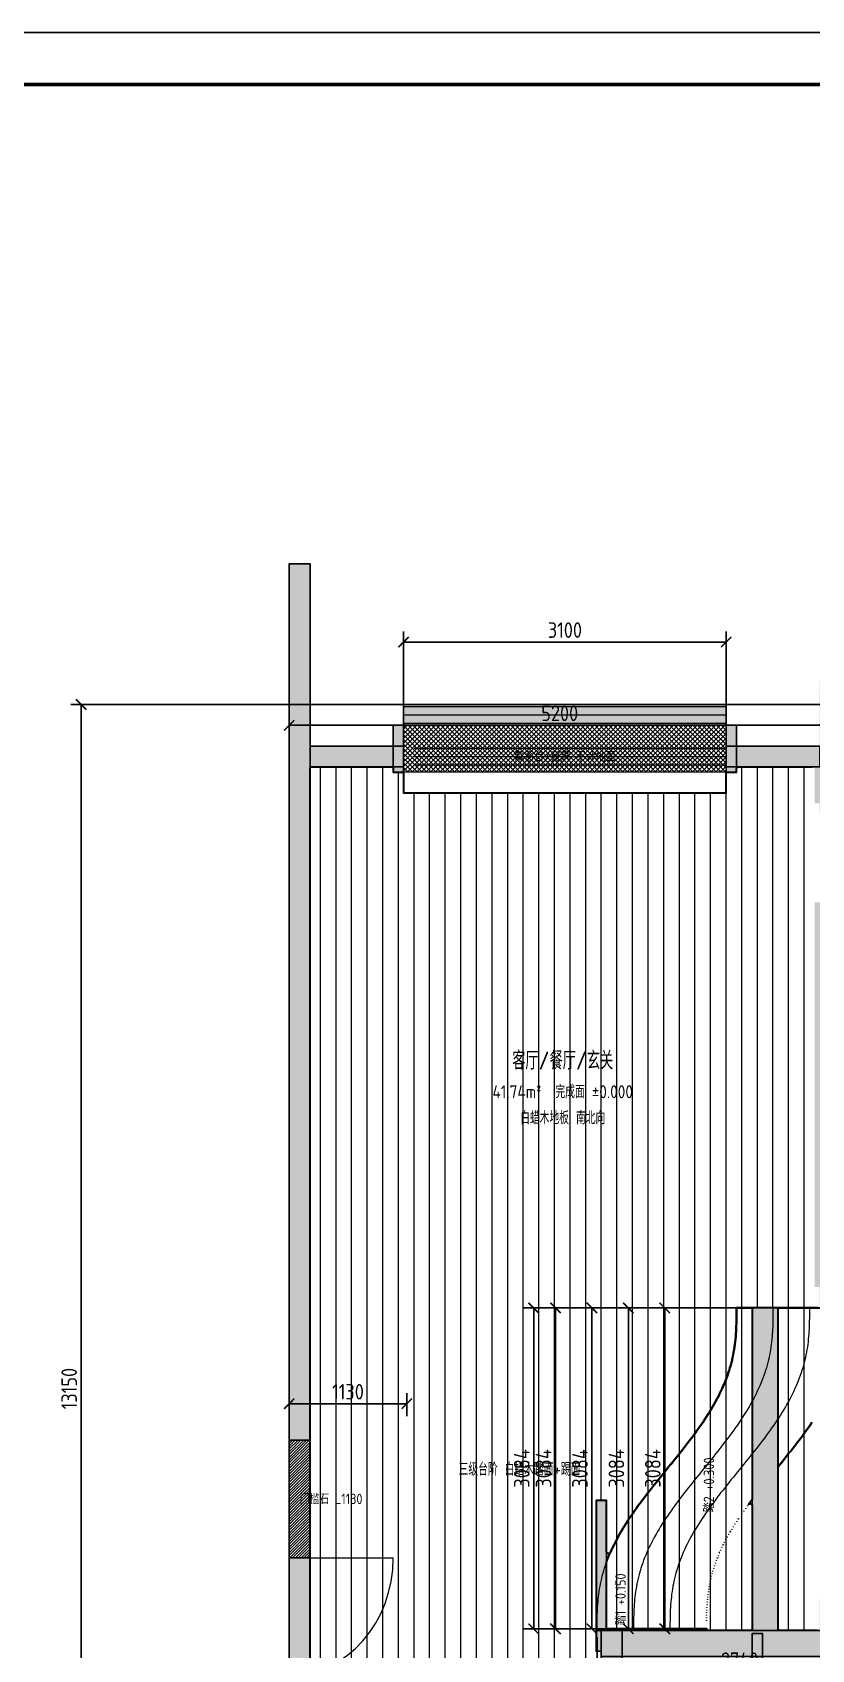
# Model space of a CAD drawing. Header units: millimetres. Extents: x -8644 to 33406, y -9640 to 20060.
# Drawn here: x 231 to 7722, y 4516 to 20060 of the extents above; entities that cross this region are included whole.
import ezdxf
from ezdxf.enums import TextEntityAlignment as Align

# ---------------------------------------------------------------- set-up
doc = ezdxf.new("R2010")
doc.units = ezdxf.units.MM
for name, color, linetype, lineweight in [('A-DESIGN', 8, 'Continuous', 25), ('A-DIMS', 3, 'Continuous', 13), ('A-DOOR', 8, 'Continuous', 18), ('A-FLOR-BAY', 8, 'Continuous', 13), ('A-FLOR-LEVL', 7, 'Continuous', 18), ('A-FLOR-THRS', 1, 'Continuous', 25), ('A-FLOR-WOOD', 30, 'Continuous', 13), ('A-FLOR-ZONE', 7, 'Continuous', 30), ('A-REVIEW', 8, 'Continuous', 25), ('A-STAIR', 8, 'Continuous', 18), ('A-WALL', 8, 'Continuous', 25), ('A-WALL-FILL', 253, 'Continuous', 25), ('A-WINDOW', 8, 'Continuous', 18)]:
    doc.layers.add(name, color=color, linetype=linetype, lineweight=lineweight)
doc.layers.add('A-FRAME', color=7, linetype='Continuous')
doc.styles.get("Standard").update_dxf_attribs({"font": 'gbenor.shx', "bigfont": 'gbcbig.shx'})
doc.dimstyles.new('CD50', dxfattribs={"dimtxt": 150, "dimasz": 100, "dimexe": 100, "dimexo": 80, "dimgap": 40, "dimtad": 1, "dimdec": 0, "dimtxsty": 'Standard', "dimblk": 'ARCHTICK', "dimcen": 2.5, "dimclrd": 3, "dimclre": 3, "dimclrt": 3, "dimazin": 3, "dimtfac": 1, "dimtmove": 0, "dimatfit": 3})

# ---------------------------------------------------------------- blocks, each defined once
blk = doc.blocks.new('SYM-DOOR-LEAF')
at = {"layer": 'A-DOOR'}
blk.add_line((0, 0), (0, 1000), dxfattribs=at)
blk.add_arc((0, 0), 1000, 0, 90, dxfattribs=at)
blk.add_attdef('SRC_ID', (0, -200), '', height=150)
blk = doc.blocks.new('SYM-WIN-SPAN')
at = {"layer": 'A-WINDOW'}
for p, q in [((0, 80), (1000, 80)), ((0, 0), (1000, 0)), ((0, -80), (1000, -80))]:
    blk.add_line(p, q, dxfattribs=at)
blk.add_attdef('SRC_ID', (0, -300), '', height=150)
blk = doc.blocks.new('_ARCHTICK')
at = {"color": 0, "linetype": 'BYBLOCK', "const_width": 0.15}
blk.add_lwpolyline([(-0.5, -0.5), (0.5, 0.5)], dxfattribs=at)

msp = doc.modelspace()

# ---------------------------------------------------------------- hatches: boundary and pattern name
at = {"layer": 'A-FLOR-BAY'}
h = msp.add_hatch(dxfattribs=at)
h.set_pattern_fill('ANSI37', color=256, scale=10)
h.paths.add_polyline_path([(6899.9, 13000.2), (6899.9, 13000.2), (6899.9, 13200.2), (6899.9, 13200.2), (6899.9, 13200.2), (6899.9, 13200.3), (6900, 13200.4), (6900, 13200.5), (6900, 13200.6), (6900, 13399), (6900, 13399.1), (6900, 13399.2), (6900, 13399.3), (6899.9, 13399.4), (6899.9, 13399.5), (6899.8, 13399.6), (6899.8, 13399.6), (6899.7, 13399.7), (6899.6, 13399.8), (6899.6, 13399.8), (6899.5, 13399.9), (6899.4, 13399.9), (6899.3, 13400), (6899.2, 13400), (6899.1, 13400), (6899, 13400), (3801, 13400), (3800.9, 13400), (3800.8, 13400), (3800.7, 13400), (3800.6, 13399.9), (3800.5, 13399.9), (3800.4, 13399.8), (3800.4, 13399.8), (3800.3, 13399.7), (3800.2, 13399.6), (3800.2, 13399.6), (3800.1, 13399.5), (3800.1, 13399.4), (3800, 13399.3), (3800, 13399.2), (3800, 13399.1), (3800, 13399), (3800, 12951), (3800, 12950.9), (3800, 12950.8), (3800, 12950.7), (3800.1, 12950.6), (3800.1, 12950.5), (3800.2, 12950.4), (3800.2, 12950.4), (3800.3, 12950.3), (3800.4, 12950.2), (3800.4, 12950.2), (3800.5, 12950.1), (3800.6, 12950.1), (3800.7, 12950), (3800.8, 12950), (3800.9, 12950), (3801, 12950), (6899, 12950), (6899.1, 12950), (6899.2, 12950), (6899.3, 12950), (6899.4, 12950.1), (6899.5, 12950.1), (6899.6, 12950.2), (6899.6, 12950.2), (6899.7, 12950.3), (6899.8, 12950.4), (6899.8, 12950.4), (6899.9, 12950.5), (6899.9, 12950.6), (6900, 12950.7), (6900, 12950.8), (6900, 12950.9), (6900, 12951), (6900, 12999.8), (6900, 12999.9), (6900, 13000), (6899.9, 13000.1), (6899.9, 13000.2)])
at = {"layer": 'A-FLOR-THRS'}
h = msp.add_hatch(dxfattribs=at)
h.set_pattern_fill('ANSI31', color=256, scale=6)
h.paths.add_polyline_path([(2900, 5400), (2900, 6530), (2700, 6530), (2700, 5400)])
at = {"layer": 'A-WALL-FILL'}
h = msp.add_hatch(color=256, dxfattribs=at)
h.dxf.hatch_style = 1
h.paths.add_polyline_path([(2700, 6531), (2700, 6649), (2700, 10941), (2700, 13200.2), (2699.9, 13200.2), (2699.9, 13920.2), (2699.9, 14953.2), (2782, 14953.2), (2899.9, 14953.2), (2899.9, 14233.2), (2899.9, 13600), (2900, 13600), (2900, 13200.2), (3269.5, 13200.2), (3700, 13200.2), (3700, 13400), (3800, 13400), (3800, 12950), (3700, 12950), (3700, 13000.2), (3430.3, 13000.2), (2900, 13000.2), (2900, 10941), (2900, 6649), (2900, 6531), (2900, 6530), (2700, 6530)])
h = msp.add_hatch(color=256, dxfattribs=at)
h.dxf.hatch_style = 1
h.paths.add_polyline_path([(6900, 13400), (7000, 13400), (7000, 13200.2), (7269.5, 13200.2), (7799.9, 13200.2), (7799.9, 13118.1), (7799.9, 13002), (7800, 13002), (7800, 13400.2), (7799.9, 13400.2), (7799.9, 13820.2), (7879.9, 13820.2), (7879.9, 13900.2), (13019.9, 13900.2), (13019.9, 13820.2), (13099.9, 13820.2), (13099.9, 13600), (13100, 13600), (13100, 11801), (13100, 11800.2), (13264.2, 11800.2), (13499.9, 11800.2), (13499.9, 11700.2), (13541, 11700.2), (13599.9, 11700.2), (13599.9, 11346.6), (13599.9, 11183.3), (13599.9, 11105), (13599.3, 11105), (13595, 11105), (13595, 11104.4), (13595, 11100.2), (13595, 10977.1), (13595, 10900.2), (13347.4, 10900.2), (13100, 10900.2), (13100, 10900), (13700, 10900), (13700, 10700), (13100, 10700), (13100, 7451), (13100, 7450), (12900, 7450), (12900, 7451), (12900, 7800), (10901, 7800), (9949, 7800), (9900, 7800), (9900, 7700), (9700, 7700), (9700, 8000.2), (9700, 8250), (9699.9, 8250), (9699.9, 9243.1), (9699.9, 10700), (8000.1, 10700), (8000.1, 8000.1), (8000, 8000), (8799, 8000), (8800, 8000), (8800, 7800), (8799, 7800), (7900, 7800), (7800, 7800), (7800, 7999.9), (7790, 7999.9), (7749.9, 7999.9), (7749.9, 10898), (7749.9, 11100.1), (7749.9, 11700), (7800, 11700), (7900, 11700), (8000.1, 11700), (8000.1, 11100.2), (8601.4, 11100.2), (9699.9, 11100.2), (9699.9, 11029.4), (9699.9, 10900.2), (9785.6, 10900.2), (9899.9, 10900.2), (9899.9, 10900), (9900, 10900), (12900, 10900), (12900, 10999), (12900, 11100.2), (12899.9, 11100.2), (12899.9, 13400.2), (8199.9, 13400.2), (8199.9, 13235.9), (8199.9, 13000.2), (8035.6, 13000.2), (7999.8, 13000.2), (8000.1, 12999.9), (8000.1, 12649.9), (7900, 12649.9), (7900, 12551), (7900, 12550), (7800, 12550), (7800, 12551), (7800, 12649.9), (7790, 12649.9), (7749.9, 12649.9), (7749.9, 12999.9), (7790, 12999.9), (7790, 13000.2), (7430.3, 13000.2), (7000, 13000.2), (7000, 12950), (6900, 12950), (6900, 13000.2), (6899.9, 13000.2), (6899.9, 13082.3), (6899.9, 13200.2), (6900, 13200.2)])
h.paths.add_polyline_path([(9699.9, 10900.2), (9098.4, 10900.2), (8000.1, 10900.2), (8000.1, 10900), (9699.9, 10900)])
h.paths.add_polyline_path([(9900, 8000), (9949, 8000), (10901, 8000), (12900, 8000), (12900, 10700), (9900, 10700)])
h = msp.add_hatch(color=256, dxfattribs=at)
h.dxf.hatch_style = 1
h.paths.add_polyline_path([(3800, 13400), (3800, 13600), (6900, 13600), (6900, 13400)])
h = msp.add_hatch(color=256, dxfattribs=at)
h.dxf.hatch_style = 1
h.paths.add_polyline_path([(5499.9, 450), (2801, 450), (1500, 450), (1399, 450), (1300, 450), (1300, 650), (1300, 700.2), (1299.9, 700.2), (1299.9, 704.8), (1299.9, 705), (1299.9, 2300.2), (1300, 2300.2), (1300, 2400), (1300, 2560), (2700, 2560), (2700, 5399), (2700, 5400), (2900, 5400), (2900, 5399), (2900, 2810), (2900, 2560), (2900, 2400), (2900, 2300), (2700, 2300), (2700, 2400), (2699.9, 2400), (2699.9, 2300.2), (2124.9, 2300.2), (1500, 2300.2), (1500, 2200), (2050, 2200), (2050, 1650), (1500, 1650), (1500, 1300), (2050, 1300), (2050, 750), (1500, 750), (1500, 700.1), (1500.1, 700.1), (1772.8, 700.1), (2100.1, 700.1), (2100.1, 650), (2801, 650), (5099.9, 650), (5099.9, 700.1), (5281.8, 700.1), (5500.1, 700.1), (5500.1, 650), (5700, 650), (5700, 700.2), (5572.4, 700.2), (5572.4, 1130.3), (5572.4, 1400), (5700, 1400), (5900, 1400), (5900, 1399), (5900, 200.2), (6680.3, 200.2), (7449.9, 200.2), (7449.9, 293.9), (7449.9, 500.2), (7593.6, 500.2), (7799.9, 500.2), (7799.9, 1721.7), (7799.9, 4450), (7250, 4450), (7250, 3870), (7150, 3870), (7150, 4450), (5900, 4450), (5900, 3800), (5700, 3800), (5700, 4450), (5700, 4499.9), (5699.9, 4499.9), (5650, 4499.9), (5649.9, 4499.9), (5649.9, 4529.9), (5649.9, 4715.1), (5650, 4715.1), (5650, 5950), (5750, 5950), (5750, 4715.1), (5900.1, 4715.1), (5900.1, 4700.1), (5900.1, 4700), (7150, 4700), (7150, 7800), (7400, 7800), (7400, 4700), (7800, 4700), (7800, 5000), (7900, 5000), (7900, 4700), (8236, 4700), (8236, 4624.4), (8249.2, 4597.7), (8250, 4596.1), (8250, 4519.2), (8236, 4518.6), (8236, 4450), (8000, 4450), (8000, 200.2), (8212.2, 200.2), (8599.9, 200.2), (8599.9, 71), (8599.9, 25.8), (8599.9, 5), (8508.4, 5), (8495, 5), (8495, 4.4), (8495, 0.2), (8442.3, 0.2), (8387.6, 0.2), (8000, 0.2), (8000, 0), (8599, 0), (10801, 0), (11400, 0), (11400, 4450), (9001, 4450), (9000, 4450), (9000, 4500), (9000, 4650), (9000, 4900), (8950, 4900), (8950, 6300), (9049.9, 6300), (9049.9, 6450.2), (9050, 6450.2), (9050, 6500), (9059, 6500), (9059, 6507.2), (9123.3, 6507.2), (9199.9, 6507.2), (9199.9, 6514.5), (9199.9, 6600.2), (10142.8, 6600.2), (11399.9, 6600.2), (11399.9, 6535.9), (11399.9, 6500), (11400, 6500), (11599.9, 6500), (11599.9, 6600.2), (11749.9, 6600.2), (11949.9, 6600.2), (11949.9, 6600.1), (12650, 6600.1), (12650, 6399.9), (12100, 6399.9), (12100, 6300), (11600, 6300), (11600, 4900), (11600, 4200), (11600, 200.2), (11812.2, 200.2), (12199.9, 200.2), (12199.9, 71), (12199.9, 25.8), (12199.9, 5), (12108.4, 5), (12095, 5), (12095, 4.4), (12095, 0.2), (12042.3, 0.2), (11987.6, 0.2), (11600, 0.2), (11600, 0), (12199, 0), (14701, 0), (15400, 0), (15400, -200), (14899.9, -200), (14899.9, -212.1), (14899.9, -599.8), (14864.5, -599.8), (14799.9, -599.8), (14799.9, -247), (14799.9, -205), (14800.6, -205), (14805, -205), (14805, -200), (14701, -200), (12199, -200), (12095, -200), (12095, -205), (12095.6, -205), (12099.9, -205), (12099.9, -440.5), (12099.9, -599.8), (12064.5, -599.8), (11999.9, -599.8), (11999.9, -387.5), (11999.9, -200), (11600, -200), (11400, -200), (10999.9, -200), (10999.9, -212.1), (10999.9, -599.8), (10964.5, -599.8), (10899.9, -599.8), (10899.9, -247), (10899.9, -205), (10900.6, -205), (10905, -205), (10905, -200), (10801, -200), (8599, -200), (8495, -200), (8495, -205), (8495.6, -205), (8499.9, -205), (8499.9, -440.5), (8499.9, -599.8), (8464.5, -599.8), (8399.9, -599.8), (8399.9, -387.5), (8399.9, -200), (7201, -200), (6050, -200), (5380, -200), (5380, 0), (5700, 0), (5700, 0.2), (5499.9, 0.2)])
h.paths.add_polyline_path([(9209, 4810.2), (9209, 4793), (9209, 4750.2), (9209, 4693), (9209, 4650), (9988.1, 4650), (9988.1, 4693), (10326.6, 4693), (10777.9, 4693), (10777.9, 4735.9), (10777.9, 4793), (10439.4, 4793), (9988.1, 4793), (9988.1, 4805.9), (9988.1, 4823.1), (10326.6, 4823.1), (10777.9, 4823.1), (10791.6, 4823.1), (10809.9, 4823.1), (11062.8, 4823.1), (11300, 4823.1), (11300, 6300), (11241, 6300), (10499, 6300), (9209, 6300), (9209, 5785.4), (9209, 4823.1)])
h.paths.add_polyline_path([(9059, 4650), (9059, 5230.2), (9050, 5230.2), (9050, 4650)])
h.paths.add_polyline_path([(7800, 200.2), (7799.9, 200.2), (7799.9, 150.2), (7799.9, 118.1), (7799.9, 0.2), (7312, 0.2), (7105, 0.2), (7105, 1.9), (7105, 5), (6457.6, 5), (6095, 5), (6095, 3.3), (6095, 0.2), (5993.4, 0.2), (5900, 0.2), (5900, 0), (6050, 0), (7201, 0), (7800, 0)])

# ---------------------------------------------------------------- linework, layer by layer
at = {"layer": 'A-DESIGN'}
for points in [[(2699.9, 13920.2), (2699.9, 14953.2), (2782, 14953.2), (2899.9, 14953.2), (2899.9, 14233.2), (2899.9, 13600), (2700, 13600), (2700, 13200.2), (2699.9, 13200.2), (2699.9, 13920.2)], [(5650, 4715.1), (5650, 4700), (5700, 4700), (5700, 4499.9), (5699.9, 4499.9), (5650, 4499.9), (5649.9, 4499.9), (5649.9, 4529.9), (5649.9, 4715.1), (5650, 4715.1)], [(5900.1, 4715.1), (5900.1, 4700.1), (5900.1, 4700), (5900, 4700), (5750, 4700), (5750, 4715.1), (5900.1, 4715.1)]]:
    msp.add_lwpolyline(points, close=True, dxfattribs=at)
at = {"layer": 'A-DOOR'}
msp.add_lwpolyline([(2700, 5400), (2900, 5400), (2900, 6530), (2700, 6530)], close=True, dxfattribs=at)
at = {"layer": 'A-FLOR-THRS'}
msp.add_lwpolyline([(2900, 5400), (2900, 6530), (2700, 6530), (2700, 5400)], close=True, dxfattribs=at)
at = {"layer": 'A-FLOR-WOOD'}
for p, q in [((3000, 2560), (3000, 13000.2)), ((3150, 2560), (3150, 13000.2)), ((3300, 2560), (3300, 13000.2)), ((3450, 2560), (3450, 13000.2)), ((3600, 2560), (3600, 13000.2)), ((3750, 2560), (3750, 12950)), ((6900, 12750.3), (6900, 12930)), ((7050, 7800), (7050, 13000.2)), ((7200, 7800), (7200, 13000.2)), ((7350, 7800), (7350, 13000.2)), ((7500, 7800), (7500, 13000.2)), ((7650, 7800), (7650, 13000.2)), ((3900, 2560), (3900, 12750)), ((4050, 2560), (4050, 12750)), ((4200, 2560), (4200, 12750)), ((4350, 2560), (4350, 12750)), ((4500, 2560), (4500, 12750)), ((4650, 2560), (4650, 12750)), ((4800, 2560), (4800, 12750)), ((4950, 2300), (4950, 12750)), ((5100, 2300), (5100, 12750)), ((5250, 2300), (5250, 12750)), ((5400, 2300), (5400, 12750)), ((5550, 2300), (5550, 12750)), ((5700, 5950), (5700, 12750)), ((5850, 5578.3), (5850, 12750)), ((6000, 5821.5), (6000, 12750)), ((6150, 6024.7), (6150, 12750)), ((6300, 6213), (6300, 12750)), ((6450, 6399), (6450, 12750)), ((6600, 6594.4), (6600, 12750)), ((6750, 6816.8), (6750, 12750)), ((6900, 7117.4), (6900, 12750.3)), ((7050, 4700), (7050, 7800)), ((7500, 6399), (7500, 7800)), ((7650, 6594.3), (7650, 7800)), ((6900, 4700), (6900, 7117.4)), ((6750, 4700), (6750, 6816.8)), ((6600, 4716.1), (6600, 6594.3)), ((7650, 4700), (7650, 6594.3)), ((6450, 4716.1), (6450, 6399)), ((7500, 4700), (7500, 6399)), ((6300, 4716.1), (6300, 6213)), ((6150, 4716.1), (6150, 6024.7)), ((6000, 4716.1), (6000, 5821.5)), ((5850, 4716.1), (5850, 5578.3))]:
    msp.add_line(p, q, dxfattribs=at)
at = {"layer": 'A-FLOR-ZONE'}
for points in [[(2900, 2580), (2900, 12980.2), (2900.1, 12982.2), (2900.4, 12984.1), (2900.9, 12986), (2901.5, 12987.9), (2902.4, 12989.6), (2903.4, 12991.3), (2904.5, 12992.9), (2905.9, 12994.3), (2907.3, 12995.7), (2908.9, 12996.8), (2910.6, 12997.8), (2912.3, 12998.7), (2914.2, 12999.3), (2916.1, 12999.8), (2918, 13000.1), (2920, 13000.2), (3680, 13000.2), (3682, 13000.1), (3683.9, 12999.8), (3685.8, 12999.3), (3687.7, 12998.7), (3689.4, 12997.8), (3691.1, 12996.8), (3692.7, 12995.7), (3694.1, 12994.3), (3695.5, 12992.9), (3696.6, 12991.3), (3697.6, 12989.6), (3698.5, 12987.9), (3699.1, 12986), (3699.6, 12984.1), (3699.9, 12982.2), (3700, 12980.2), (3700, 12950.3), (3700, 12950.3), (3700, 12950), (3700.3, 12950), (3700.3, 12950), (3780, 12950), (3782, 12949.9), (3783.9, 12949.6), (3785.8, 12949.1), (3787.7, 12948.5), (3789.4, 12947.6), (3791.1, 12946.6), (3792.7, 12945.5), (3794.1, 12944.1), (3795.5, 12942.7), (3796.6, 12941.1), (3797.6, 12939.4), (3798.5, 12937.7), (3799.1, 12935.8), (3799.6, 12933.9), (3799.9, 12932), (3800, 12930), (3800, 12750.3), (3800, 12750.3), (3800, 12750), (3800.3, 12750), (3800.3, 12750), (6899.7, 12750), (6899.7, 12750), (6900, 12750), (6900, 12750.3), (6900, 12750.3), (6900, 12930), (6900.1, 12932), (6900.4, 12933.9), (6900.9, 12935.8), (6901.5, 12937.7), (6902.4, 12939.4), (6903.4, 12941.1), (6904.5, 12942.7), (6905.9, 12944.1), (6907.3, 12945.5), (6908.9, 12946.6), (6910.6, 12947.6), (6912.3, 12948.5), (6914.2, 12949.1), (6916.1, 12949.6), (6918, 12949.9), (6920, 12950), (6999.7, 12950), (6999.7, 12950), (7000, 12950), (7000, 12950.3), (7000, 12950.3), (7000, 12980.2), (7000.1, 12982.2), (7000.4, 12984.1), (7000.9, 12986), (7001.5, 12987.9), (7002.4, 12989.6), (7003.4, 12991.3), (7004.5, 12992.9), (7005.9, 12994.3), (7007.3, 12995.7), (7008.9, 12996.8), (7010.6, 12997.8), (7012.3, 12998.7), (7014.2, 12999.3), (7016.1, 12999.8), (7018, 13000.1), (7020, 13000.2), (7729.9, 13000.2)], [(7780, 7800), (7700, 7800), (7000.5, 7800), (7000, 7800), (7000, 7799.5), (7000, 7775), (7000, 7775), (6999.9, 7750), (6999.8, 7725), (6999.8, 7725), (6999.6, 7700.1), (6999.6, 7699.9), (6999.2, 7675.1), (6999.2, 7674.9), (6998.6, 7650.1), (6998.6, 7649.9), (6997.8, 7625.1), (6997.8, 7624.9), (6996.7, 7600.1), (6996.7, 7599.9), (6995.4, 7575.1), (6995.4, 7574.9), (6993.8, 7550.2), (6993.8, 7549.8), (6991.8, 7525.1), (6991.8, 7524.9), (6989.6, 7500.2), (6989.6, 7499.8), (6986.9, 7475.2), (6986.9, 7474.8), (6983.8, 7450.1), (6983.8, 7449.9), (6980.4, 7425.2), (6980.4, 7424.8), (6976.5, 7400.2), (6976.5, 7399.8), (6972.2, 7375.2), (6972.2, 7374.8), (6967.4, 7350.2), (6967.4, 7349.8), (6962.2, 7325.2), (6962.2, 7324.8), (6956.5, 7300.2), (6956.5, 7299.8), (6950.3, 7275.1), (6950.3, 7274.9), (6943.8, 7250.2), (6943.6, 7249.8), (6936.5, 7225.1), (6936.5, 7224.9), (6929, 7200.2), (6928.8, 7199.8), (6920.7, 7175.1), (6920.7, 7174.9), (6912.2, 7150.2), (6912, 7149.8), (6902.9, 7125.1), (6902.8, 7124.9), (6893.4, 7100.2), (6893.2, 7099.8), (6883.2, 7075.2), (6883, 7074.8), (6872.5, 7050.1), (6872.3, 7049.9), (6861.4, 7025.2), (6861.2, 7024.8), (6849.7, 7000.1), (6849.5, 6999.9), (6837.6, 6975.1), (6837.4, 6974.9), (6825, 6950.1), (6824.8, 6949.9), (6811.9, 6925.1), (6811.7, 6924.9), (6798.4, 6900.1), (6798.2, 6899.9), (6784.4, 6875.1), (6784.2, 6874.9), (6770, 6850.1), (6769.8, 6849.9), (6755, 6825.1), (6755, 6824.9), (6739.9, 6800.1), (6739.7, 6799.9), (6724.2, 6775.1), (6724, 6774.9), (6708, 6750.1), (6708, 6749.9), (6691.7, 6725.1), (6691.5, 6724.9), (6674.7, 6700), (6674.7, 6700), (6657.7, 6675.1), (6657.5, 6674.9), (6640.1, 6650.1), (6640.1, 6649.9), (6622.3, 6625.1), (6622.3, 6624.9), (6604.2, 6600.1), (6604.2, 6599.9), (6600.9, 6595.5), (6600.3, 6594.8), (6600.1, 6594.5), (6585.9, 6575.1), (6585.7, 6574.9), (6567.1, 6550), (6567.1, 6550), (6548.4, 6525.1), (6548.2, 6524.9), (6529.1, 6500), (6529.1, 6500), (6509.8, 6475), (6509.8, 6475), (6490.3, 6450), (6490.3, 6450), (6470.6, 6425), (6470.6, 6425), (6450.8, 6400), (6450.8, 6400), (6430.9, 6375), (6430.9, 6375), (6410.8, 6350), (6390.7, 6325), (6390.7, 6325), (6350.3, 6275), (6350.3, 6275), (6309.7, 6225), (6269.3, 6175), (6249.2, 6150), (6229.1, 6125), (6209.2, 6100), (6189.4, 6075), (6169.7, 6050), (6150.2, 6025), (6130.9, 6000), (6111.8, 5975), (6092.9, 5950), (6074.2, 5925.1), (6055.8, 5900.1), (6037.7, 5875.1), (6019.9, 5850.1), (6002.4, 5825), (6002.4, 5825), (5985.3, 5800), (5968.4, 5775.1), (5968.4, 5774.9), (5952, 5750.1), (5935.9, 5725), (5935.9, 5725), (5920.2, 5700.1), (5920.2, 5699.9), (5905, 5675.1), (5890.1, 5650.1), (5890.1, 5649.9), (5875.7, 5625.1), (5875.7, 5624.9), (5861.7, 5600.1), (5861.7, 5599.9), (5848.2, 5575.1), (5848.2, 5574.9), (5835.1, 5550.1), (5835.1, 5549.9), (5822.5, 5525.1), (5822.5, 5524.9), (5810.4, 5500.1), (5810.4, 5499.9), (5798.7, 5475.1), (5798.7, 5474.9), (5788.3, 5451.5), (5787.4, 5449.8), (5786.4, 5448.1), (5785.2, 5446.6), (5783.8, 5445.2), (5782.4, 5443.9), (5780.8, 5442.8), (5779.1, 5441.8), (5777.3, 5441), (5775.5, 5440.4), (5773.6, 5440), (5771.7, 5439.7), (5769.7, 5439.6), (5767.8, 5439.8), (5765.9, 5440.1), (5764, 5440.6), (5762.1, 5441.3), (5760.4, 5442.1), (5758.7, 5443.1), (5757.2, 5444.3), (5755.8, 5445.6), (5754.5, 5447.1), (5753.3, 5448.6), (5752.3, 5450.3), (5751.5, 5452.1), (5750.8, 5453.9), (5750.4, 5455.8), (5750.1, 5457.7), (5750, 5459.6), (5750, 5949.7), (5750, 5949.7), (5750, 5950), (5749.7, 5950), (5749.7, 5950), (5650.3, 5950), (5650.3, 5950), (5650, 5950), (5650, 5949.7), (5650, 5949.7), (5650, 4716.8), (5649.9, 4714.9), (5649.9, 4714.8), (5649.9, 4714.8), (5649.9, 4500.2)], [(7724.7, 6700), (7707.6, 6675), (7690.1, 6650), (7672.3, 6625), (7654.2, 6600), (7635.8, 6575), (7617.1, 6550), (7598.2, 6525), (7579.1, 6500), (7559.8, 6475), (7540.3, 6450), (7520.6, 6425), (7500.8, 6400), (7480.9, 6375), (7460.8, 6350), (7440.7, 6325), (7420.5, 6300), (7400.3, 6275), (7400, 6274.6), (7400, 7800), (7400, 7800), (7400, 7800), (7700, 7800), (7800, 7800)], [(7780, 4700), (7420, 4700), (7418, 4700.1), (7416.1, 4700.4), (7414.2, 4700.9), (7412.3, 4701.5), (7410.6, 4702.4), (7408.9, 4703.4), (7407.3, 4704.5), (7405.9, 4705.9), (7404.5, 4707.3), (7403.4, 4708.9), (7402.4, 4710.6), (7401.5, 4712.3), (7400.9, 4714.2), (7400.4, 4716.1), (7400.1, 4718), (7400, 4720), (7400, 6267.6), (7400.1, 6269.5), (7400.4, 6271.4), (7400.8, 6273.3), (7401.5, 6275.1), (7402.3, 6276.9), (7403.3, 6278.6), (7404.4, 6280.1), (7440.7, 6325), (7460.8, 6350), (7480.9, 6375), (7500.8, 6400), (7520.6, 6425), (7540.3, 6450), (7559.8, 6475), (7579.1, 6500), (7598.2, 6525), (7617.1, 6550), (7635.8, 6574.9), (7654.2, 6599.9), (7672.3, 6624.9), (7690.1, 6649.9), (7707.6, 6675), (7707.6, 6675), (7724.7, 6700)]]:
    msp.add_lwpolyline(points, dxfattribs=at)
for points in [[(6728, 4700.1), (6726.1, 4700.4), (6724.2, 4700.9), (6722.3, 4701.5), (6720.6, 4702.4), (6718.9, 4703.4), (6717.3, 4704.5), (6715.9, 4705.9), (6714.5, 4707.3), (6713.4, 4708.9), (6712.4, 4710.6), (6711.5, 4712.3), (6710.9, 4714.2), (6710.4, 4716.1), (6710.1, 4718), (6710, 4720), (6710, 4716.1), (6360, 4716.1), (6010, 4716.1), (5750, 4716.1), (5750, 5355.7), (5757.1, 5375), (5766.7, 5400), (5776.9, 5425), (5787.6, 5450), (5798.7, 5475), (5810.4, 5500), (5822.5, 5525), (5835.1, 5550), (5848.2, 5575), (5861.7, 5600), (5875.7, 5625), (5890.1, 5650), (5905, 5675), (5920.2, 5700), (5935.9, 5725), (5952, 5750), (5968.4, 5775), (5985.3, 5800), (6002.4, 5825), (6019.9, 5850), (6037.7, 5875), (6055.8, 5900), (6074.2, 5925), (6092.9, 5950), (6111.8, 5975), (6130.9, 6000), (6150.2, 6025), (6169.7, 6050), (6189.4, 6075), (6209.2, 6100), (6229.1, 6125), (6249.2, 6150), (6269.3, 6175), (6289.5, 6200), (6309.7, 6225), (6330, 6250), (6350.3, 6275), (6370.5, 6300), (6390.7, 6325), (6410.8, 6350), (6430.9, 6375), (6450.8, 6400), (6470.6, 6425), (6490.3, 6450), (6509.8, 6475), (6529.1, 6500), (6548.3, 6525), (6567.1, 6550), (6585.8, 6575), (6604.2, 6600), (6622.3, 6625), (6640.1, 6650), (6657.6, 6675), (6674.7, 6700), (6691.6, 6725), (6708, 6750), (6724.1, 6775), (6739.8, 6800), (6755, 6825), (6769.9, 6850), (6784.3, 6875), (6798.3, 6900), (6811.8, 6925), (6824.9, 6950), (6837.5, 6975), (6849.6, 7000), (6861.3, 7025), (6872.4, 7050), (6883.1, 7075), (6893.3, 7100), (6902.9, 7125), (6912.1, 7150), (6920.7, 7175), (6928.9, 7200), (6936.5, 7225), (6943.7, 7250), (6950.3, 7275), (6956.5, 7300), (6962.2, 7325), (6967.4, 7350), (6972.2, 7375), (6976.5, 7400), (6980.4, 7425), (6983.8, 7450), (6986.9, 7475), (6989.6, 7500), (6991.8, 7525), (6993.8, 7550), (6995.4, 7575), (6996.7, 7600), (6997.8, 7625), (6998.6, 7650), (6999.2, 7675), (6999.6, 7700), (6999.8, 7725), (6999.9, 7750), (7000, 7775), (7000, 7800), (7150, 7800), (7150, 7800), (7150, 7800), (7150, 5959.4), (7142.9, 5950), (7124.2, 5925), (7113.9, 5911), (7115.1, 5912.5), (7116.5, 5913.9), (7117.9, 5915.1), (7119.5, 5916.2), (7121.2, 5917.1), (7123, 5917.9), (7124.8, 5918.5), (7126.7, 5918.9), (7128.6, 5919.1), (7130.6, 5919.1), (7132.5, 5919), (7134.4, 5918.7), (7136.2, 5918.1), (7138, 5917.5), (7139.8, 5916.6), (7141.4, 5915.6), (7142.9, 5914.4), (7144.3, 5913.1), (7145.6, 5911.6), (7146.7, 5910.1), (7147.7, 5908.4), (7148.5, 5906.7), (7149.2, 5904.8), (7149.6, 5903), (7149.9, 5901.1), (7150, 5899.1), (7150, 4720), (7149.9, 4718), (7149.6, 4716.1), (7149.1, 4714.2), (7148.5, 4712.3), (7147.6, 4710.6), (7146.6, 4708.9), (7145.5, 4707.3), (7144.1, 4705.9), (7142.7, 4704.5), (7141.1, 4703.4), (7139.4, 4702.4), (7137.7, 4701.5), (7135.8, 4700.9), (7133.9, 4700.4), (7132, 4700.1), (7130, 4700), (6730, 4700)], [(7018.5, 5775.1), (7018.4, 5775), (7018.3, 5774.9)], [(7035.3, 5800), (7035.3, 5800), (7035.3, 5800)], [(7052.5, 5825.1), (7052.4, 5825), (7052.3, 5824.9)], [(7069.9, 5850.1), (7069.9, 5850), (7069.9, 5849.9)], [(7087.7, 5875.1), (7087.7, 5875), (7087.7, 5874.9)], [(7105.8, 5900.1), (7105.8, 5900), (7105.8, 5899.9)], [(6911.8, 5600.1), (6911.7, 5600), (6911.6, 5599.9)], [(6925.8, 5625.1), (6925.7, 5625), (6925.6, 5624.9)], [(6940.2, 5650.1), (6940.1, 5650), (6940, 5649.9)], [(6955, 5675.1), (6955, 5675), (6955, 5674.9)], [(6970.3, 5700.1), (6970.2, 5700), (6970.1, 5699.9)], [(6986, 5725.1), (6985.9, 5725), (6985.8, 5724.9)], [(7002, 5750.1), (7002, 5750), (7002, 5749.9)], [(6837.7, 5450.1), (6837.6, 5450), (6837.5, 5449.9)], [(6848.8, 5475.2), (6848.7, 5475), (6848.6, 5474.8)], [(6860.5, 5500.1), (6860.4, 5500), (6860.3, 5499.9)], [(6872.6, 5525.1), (6872.5, 5525), (6872.4, 5524.9)], [(6885.2, 5550.1), (6885.1, 5550), (6885, 5549.9)], [(6898.3, 5575.1), (6898.2, 5575), (6898.1, 5574.9)], [(6781.2, 5300.2), (6781.1, 5300), (6781, 5299.8)], [(6789.3, 5325.1), (6789.3, 5325), (6789.3, 5324.9)], [(6798, 5350.2), (6797.9, 5350), (6797.8, 5349.8)], [(6807.2, 5375.1), (6807.1, 5375), (6807.1, 5374.9)], [(6816.8, 5400.2), (6816.7, 5400), (6816.6, 5399.8)], [(6827, 5425.2), (6826.9, 5425), (6826.8, 5424.8)], [(6742.6, 5150.2), (6742.6, 5150), (6742.6, 5149.8)], [(6747.8, 5175.2), (6747.8, 5175), (6747.8, 5174.8)], [(6753.5, 5200.2), (6753.5, 5200), (6753.5, 5199.8)], [(6759.7, 5225.1), (6759.7, 5225), (6759.7, 5224.9)], [(6766.4, 5250.2), (6766.3, 5250), (6766.2, 5249.8)], [(6773.5, 5275.1), (6773.5, 5275), (6773.5, 5274.9)], [(6718.2, 4975.1), (6718.2, 4975), (6718.2, 4974.9)], [(6720.4, 5000.2), (6720.4, 5000), (6720.4, 4999.8)], [(6723.1, 5025.2), (6723.1, 5025), (6723.1, 5024.8)], [(6726.2, 5050.1), (6726.2, 5050), (6726.2, 5049.9)], [(6729.6, 5075.2), (6729.6, 5075), (6729.6, 5074.8)], [(6733.5, 5100.2), (6733.5, 5100), (6733.5, 5099.8)], [(6737.8, 5125.2), (6737.8, 5125), (6737.8, 5124.8)], [(6710.8, 4825.1), (6710.8, 4825), (6710.8, 4824.9)], [(6711.4, 4850.1), (6711.4, 4850), (6711.4, 4849.9)], [(6712.2, 4875.1), (6712.2, 4875), (6712.2, 4874.9)], [(6713.3, 4900.1), (6713.3, 4900), (6713.3, 4899.9)], [(6714.6, 4925.1), (6714.6, 4925), (6714.6, 4924.9)], [(6716.2, 4950.2), (6716.2, 4950), (6716.2, 4949.8)], [(6710, 4725), (6710, 4725), (6710, 4725)], [(6710.2, 4775), (6710.2, 4775), (6710.2, 4775)], [(6710.4, 4800.1), (6710.4, 4800), (6710.4, 4799.9)]]:
    msp.add_lwpolyline(points, close=True, dxfattribs=at)
at = {"layer": 'A-FRAME'}
msp.add_lwpolyline([(-8644.2, -9640.1), (33405.8, -9640.1), (33405.8, 20059.9), (-8644.2, 20059.9)], close=True, dxfattribs=at)
at = {"layer": 'A-FRAME', "const_width": 35}
msp.add_lwpolyline([(-7394.2, -9140.1), (32905.8, -9140.1), (32905.8, 19559.9), (-7394.2, 19559.9)], close=True, dxfattribs=at)
at = {"layer": 'A-REVIEW'}
for points in [[(2899.9, 13000.2), (2899.9, 13082.3), (2899.9, 13200.2), (3269.5, 13200.2), (3799.9, 13200.2), (3799.9, 13118.1), (3799.9, 13000.2), (3430.3, 13000.2)], [(6899.9, 13000.2), (6899.9, 13082.3), (6899.9, 13200.2), (7269.5, 13200.2), (7799.9, 13200.2), (7799.9, 13118.1), (7799.9, 13000.2), (7430.3, 13000.2)]]:
    msp.add_lwpolyline(points, close=True, dxfattribs=at)
at = {"layer": 'A-STAIR'}
msp.add_lwpolyline([(6709.9, 4716.1), (6360, 4716.1), (6010, 4716.1), (5660, 4716.1), (5660, 4725), (5660.1, 4750), (5660.2, 4775), (5660.4, 4800), (5660.8, 4825), (5661.4, 4850), (5662.2, 4875), (5663.3, 4900), (5664.6, 4925), (5666.2, 4950), (5668.2, 4975), (5670.4, 5000), (5673.1, 5025), (5676.2, 5050), (5679.6, 5075), (5683.5, 5100), (5687.8, 5125), (5692.6, 5150), (5697.8, 5175), (5703.5, 5200), (5709.7, 5225), (5716.3, 5250), (5723.5, 5275), (5731.1, 5300), (5739.3, 5325), (5747.9, 5350), (5757.1, 5375), (5766.7, 5400), (5776.9, 5425), (5787.6, 5450), (5798.7, 5475), (5810.4, 5500), (5822.5, 5525), (5835.1, 5550), (5848.2, 5575), (5861.7, 5600), (5875.7, 5625), (5890.1, 5650), (5905, 5675), (5920.2, 5700), (5935.9, 5725), (5952, 5750), (5968.4, 5775), (5985.3, 5800), (6002.4, 5825), (6019.9, 5850), (6037.7, 5875), (6055.8, 5900), (6074.2, 5925), (6092.9, 5950), (6111.8, 5975), (6130.9, 6000), (6150.2, 6025), (6169.7, 6050), (6189.4, 6075), (6209.2, 6100), (6229.1, 6125), (6249.2, 6150), (6269.3, 6175), (6289.5, 6200), (6309.7, 6225), (6330, 6250), (6350.3, 6275), (6370.5, 6300), (6390.7, 6325), (6410.8, 6350), (6430.9, 6375), (6450.8, 6400), (6470.6, 6425), (6490.3, 6450), (6509.8, 6475), (6529.1, 6500), (6548.3, 6525), (6567.1, 6550), (6585.8, 6575), (6604.2, 6600), (6622.3, 6625), (6640.1, 6650), (6657.6, 6675), (6674.7, 6700), (6691.6, 6725), (6708, 6750), (6724.1, 6775), (6739.8, 6800), (6755, 6825), (6769.9, 6850), (6784.3, 6875), (6798.3, 6900), (6811.8, 6925), (6824.9, 6950), (6837.5, 6975), (6849.6, 7000), (6861.3, 7025), (6872.4, 7050), (6883.1, 7075), (6893.3, 7100), (6902.9, 7125), (6912.1, 7150), (6920.7, 7175), (6928.9, 7200), (6936.5, 7225), (6943.7, 7250), (6950.3, 7275), (6956.5, 7300), (6962.2, 7325), (6967.4, 7350), (6972.2, 7375), (6976.5, 7400), (6980.4, 7425), (6983.8, 7450), (6986.9, 7475), (6989.6, 7500), (6991.8, 7525), (6993.8, 7550), (6995.4, 7575), (6996.7, 7600), (6997.8, 7625), (6998.6, 7650), (6999.2, 7675), (6999.6, 7700), (6999.8, 7725), (6999.9, 7750), (7000, 7775), (7000, 7800), (7350, 7800), (7700, 7800), (8049.9, 7800)], dxfattribs=at)
for points in [[(7350, 7800, 0), (7350, 7775, 0), (7349.9, 7750, 0), (7349.8, 7725, 0), (7349.6, 7700, 0), (7349.2, 7675, 0), (7348.6, 7650, 0), (7347.8, 7625, 0), (7346.7, 7600, 0), (7345.4, 7575, 0), (7343.8, 7550, 0), (7341.8, 7525, 0), (7339.6, 7500, 0), (7336.9, 7475, 0), (7333.8, 7450, 0), (7330.4, 7425, 0), (7326.5, 7400, 0), (7322.2, 7375, 0), (7317.4, 7350, 0), (7312.2, 7325, 0), (7306.5, 7300, 0), (7300.3, 7275, 0), (7293.7, 7250, 0), (7286.5, 7225, 0), (7278.9, 7200, 0), (7270.7, 7175, 0), (7262.1, 7150, 0), (7252.9, 7125, 0), (7243.3, 7100, 0), (7233.1, 7075, 0), (7222.4, 7050, 0), (7211.3, 7025, 0), (7199.6, 7000, 0), (7187.5, 6975, 0), (7174.9, 6950, 0), (7161.8, 6925, 0), (7148.3, 6900, 0), (7134.3, 6875, 0), (7119.9, 6850, 0), (7105, 6825, 0), (7089.8, 6800, 0), (7074.1, 6775, 0), (7058, 6750, 0), (7041.6, 6725, 0), (7024.7, 6700, 0), (7007.6, 6675, 0), (6990.1, 6650, 0), (6972.3, 6625, 0), (6954.2, 6600, 0), (6935.8, 6575, 0), (6917.1, 6550, 0), (6898.3, 6525, 0), (6879.1, 6500, 0), (6859.8, 6475, 0), (6840.3, 6450, 0), (6820.6, 6425, 0), (6800.8, 6400, 0), (6780.9, 6375, 0), (6760.8, 6350, 0), (6740.7, 6325, 0), (6720.5, 6300, 0), (6700.3, 6275, 0), (6680, 6250, 0), (6659.7, 6225, 0), (6639.5, 6200, 0), (6619.3, 6175, 0), (6599.2, 6150, 0), (6579.1, 6125, 0), (6559.2, 6100, 0), (6539.4, 6075, 0), (6519.7, 6050, 0), (6500.2, 6025, 0), (6480.9, 6000, 0), (6461.8, 5975, 0), (6442.9, 5950, 0), (6424.2, 5925, 0), (6405.8, 5900, 0), (6387.7, 5875, 0), (6369.9, 5850, 0), (6352.4, 5825, 0), (6335.3, 5800, 0), (6318.4, 5775, 0), (6302, 5750, 0), (6285.9, 5725, 0), (6270.2, 5700, 0), (6255, 5675, 0), (6240.1, 5650, 0), (6225.7, 5625, 0), (6211.7, 5600, 0), (6198.2, 5575, 0), (6185.1, 5550, 0), (6172.5, 5525, 0), (6160.4, 5500, 0), (6148.7, 5475, 0), (6137.6, 5450, 0), (6126.9, 5425, 0), (6116.7, 5400, 0), (6107.1, 5375, 0), (6097.9, 5350, 0), (6089.3, 5325, 0), (6081.1, 5300, 0), (6073.5, 5275, 0), (6066.3, 5250, 0), (6059.7, 5225, 0), (6053.5, 5200, 0), (6047.8, 5175, 0), (6042.6, 5150, 0), (6037.8, 5125, 0), (6033.5, 5100, 0), (6029.6, 5075, 0), (6026.2, 5050, 0), (6023.1, 5025, 0), (6020.5, 5000, 0), (6018.2, 4975, 0), (6016.2, 4950, 0), (6014.6, 4925, 0), (6013.3, 4900, 0), (6012.2, 4875, 0), (6011.4, 4850, 0), (6010.8, 4825, 0), (6010.4, 4800, 0), (6010.2, 4775, 0), (6010.1, 4750, 0), (6010, 4725, 0), (6010, 4716.1, 0)], [(7700, 7800, 0), (7700, 7775, 0), (7699.9, 7750, 0), (7699.8, 7725, 0), (7699.6, 7700, 0), (7699.2, 7675, 0), (7698.6, 7650, 0), (7697.8, 7625, 0), (7696.7, 7600, 0), (7695.4, 7575, 0), (7693.8, 7550, 0), (7691.8, 7525, 0), (7689.5, 7500, 0), (7686.9, 7475, 0), (7683.8, 7450, 0), (7680.4, 7425, 0), (7676.5, 7400, 0), (7672.2, 7375, 0), (7667.4, 7350, 0), (7662.2, 7325, 0), (7656.5, 7300, 0), (7650.3, 7275, 0), (7643.7, 7250, 0), (7636.5, 7225, 0), (7628.9, 7200, 0), (7620.7, 7175, 0), (7612.1, 7150, 0), (7602.9, 7125, 0), (7593.3, 7100, 0), (7583.1, 7075, 0), (7572.4, 7050, 0), (7561.3, 7025, 0), (7549.6, 7000, 0), (7537.5, 6975, 0), (7524.9, 6950, 0), (7511.8, 6925, 0), (7498.3, 6900, 0), (7484.3, 6875, 0), (7469.9, 6850, 0), (7455, 6825, 0), (7439.8, 6800, 0), (7424.1, 6775, 0), (7408, 6750, 0), (7391.6, 6725, 0), (7374.7, 6700, 0), (7357.6, 6675, 0), (7340.1, 6650, 0), (7322.3, 6625, 0), (7304.2, 6600, 0), (7285.8, 6575, 0), (7267.1, 6550, 0), (7248.3, 6525, 0), (7229.1, 6500, 0), (7209.8, 6475, 0), (7190.3, 6450, 0), (7170.6, 6425, 0), (7150.8, 6400, 0), (7130.9, 6375, 0), (7110.8, 6350, 0), (7090.7, 6325, 0), (7070.5, 6300, 0), (7050.3, 6275, 0), (7030, 6250, 0), (7009.7, 6225, 0), (6989.5, 6200, 0), (6969.3, 6175, 0), (6949.2, 6150, 0), (6929.1, 6125, 0), (6909.2, 6100, 0), (6889.4, 6075, 0), (6869.7, 6050, 0), (6850.2, 6025, 0), (6830.9, 6000, 0), (6811.7, 5975, 0), (6792.9, 5950, 0), (6774.2, 5925, 0), (6755.8, 5900, 0), (6737.7, 5875, 0), (6719.9, 5850, 0), (6702.4, 5825, 0), (6685.3, 5800, 0), (6668.4, 5775, 0), (6652, 5750, 0), (6635.9, 5725, 0), (6620.2, 5700, 0), (6605, 5675, 0), (6590.1, 5650, 0), (6575.7, 5625, 0), (6561.7, 5600, 0), (6548.2, 5575, 0), (6535.1, 5550, 0), (6522.5, 5525, 0), (6510.4, 5500, 0), (6498.7, 5475, 0), (6487.6, 5450, 0), (6476.9, 5425, 0), (6466.7, 5400, 0), (6457.1, 5375, 0), (6447.9, 5350, 0), (6439.3, 5325, 0), (6431.1, 5300, 0), (6423.5, 5275, 0), (6416.3, 5250, 0), (6409.7, 5225, 0), (6403.5, 5200, 0), (6397.8, 5175, 0), (6392.6, 5150, 0), (6387.8, 5125, 0), (6383.5, 5100, 0), (6379.6, 5075, 0), (6376.2, 5050, 0), (6373.1, 5025, 0), (6370.5, 5000, 0), (6368.2, 4975, 0), (6366.2, 4950, 0), (6364.6, 4925, 0), (6363.3, 4900, 0), (6362.2, 4875, 0), (6361.4, 4850, 0), (6360.8, 4825, 0), (6360.4, 4800, 0), (6360.2, 4775, 0), (6360.1, 4750, 0), (6360, 4725, 0), (6360, 4716.1, 0)]]:
    msp.add_polyline3d(points, dxfattribs=at)
at = {"layer": 'A-WALL'}
for points in [[(2700, 13600), (2900, 13600), (2900, 10941), (2900, 6649), (2900, 6531), (2900, 6530), (2700, 6530), (2700, 6531), (2700, 6649), (2700, 10941)], [(6900, 13400), (3800, 13400), (3800, 13600), (6900, 13600)], [(3800, 12950), (3700, 12950), (3700, 13400), (3800, 13400)], [(7000, 12950), (6900, 12950), (6900, 13400), (7000, 13400)], [(7400, 4700), (7150, 4700), (7150, 7800), (7400, 7800)], [(5750, 4700), (5650, 4700), (5650, 5950), (5750, 5950)], [(2900, 2810), (2900, 2300), (2700, 2300), (2700, 5399), (2700, 5400), (2900, 5400), (2900, 5399)], [(8236, 4450), (5700, 4450), (5700, 4700), (8236, 4700)], [(5700, 4700), (5900, 4700), (5900, 3800), (5700, 3800)], [(7250, 3870), (7150, 3870), (7150, 4670), (7250, 4670)]]:
    msp.add_lwpolyline(points, close=True, dxfattribs=at)
at = {"layer": 'A-WINDOW'}
for p, q in [((3900, 13180), (6900, 13180)), ((3900, 13100), (6900, 13100)), ((3900, 13020), (6900, 13020))]:
    msp.add_line(p, q, dxfattribs=at)
msp.add_lwpolyline([(3800, 12750), (6900, 12750), (6900, 12950), (3800, 12950)], close=True, dxfattribs=at)

# ---------------------------------------------------------------- block references
at = {"layer": 'A-DOOR', "xscale": 1.13, "rotation": -90}
msp.add_blockref('SYM-DOOR-LEAF', (2700, 5400), dxfattribs=at)
at = {"layer": 'A-WINDOW', "xscale": 3.1}
msp.add_blockref('SYM-WIN-SPAN', (3800, 13500), dxfattribs=at)

# ---------------------------------------------------------------- texts
at = {"layer": 'A-FLOR-BAY'}
msp.add_text('飘窗台/窗洞 不计地面', height=100, dxfattribs=at).set_placement((5349.9, 13100.2), align=Align.MIDDLE_CENTER)
at = {"layer": 'A-FLOR-LEVL'}
for s, height, p in [('客厅/餐厅/玄关', 175, (5329.1, 10178.1)), ('41.74m²  完成面 ±0.000', 125, (5329.1, 9878.1)), ('白蜡木地板 南北向', 125, (5329.1, 9628.1))]:
    msp.add_text(s, height=height, dxfattribs=at).set_placement(p, align=Align.MIDDLE_CENTER)
msp.add_text('三级台阶 白蜡木踏面+踢面', height=125, dxfattribs=at).set_placement((5500, 6250), align=Align.MIDDLE_RIGHT)
for s, p in [('踏2 +0.300', (6734.2, 6100)), ('踏1 +0.150', (5885.2, 5000))]:
    msp.add_text(s, height=100, rotation=90, dxfattribs=at).set_placement(p, align=Align.MIDDLE_CENTER)
at = {"layer": 'A-FLOR-THRS'}
msp.add_text('门槛石 L1130', height=100, dxfattribs=at).set_placement((2800, 5965), align=Align.MIDDLE_LEFT)

# ---------------------------------------------------------------- dimensions: what is measured, and where the dimension line sits
at = {"layer": 'A-DIMS'}
for base, p1, p2 in [((3800, 14200), (3800, 13400), (6900, 13400)), ((2700, 13400), (2700, 13200), (7900, 13200)), ((5660, 4300), (5660, 4716.1), (8400, 7800)), ((2700, 6880), (2700, 6680), (3830, 6680)), ((5700, -1000), (5700, 4700), (7800, -150))]:
    msp.add_linear_dim(base=base, p1=p1, p2=p2, dimstyle='CD50', dxfattribs=at).render()
for base, p1, p2 in [((700, 450), (1300, 450), (7900, 13600)), ((5050, 4716.1), (5660, 4716.1), (7350, 7800)), ((5260, 4716), (5460, 4716), (5460, 7800)), ((5610, 4716), (5810, 4716), (5810, 7800)), ((5960, 4716), (6160, 4716), (6160, 7800)), ((6310, 4716), (6510, 4716), (6510, 7800))]:
    msp.add_linear_dim(base=base, p1=p1, p2=p2, angle=90, dimstyle='CD50', dxfattribs=at).render()

doc.saveas('drawing.dxf')
